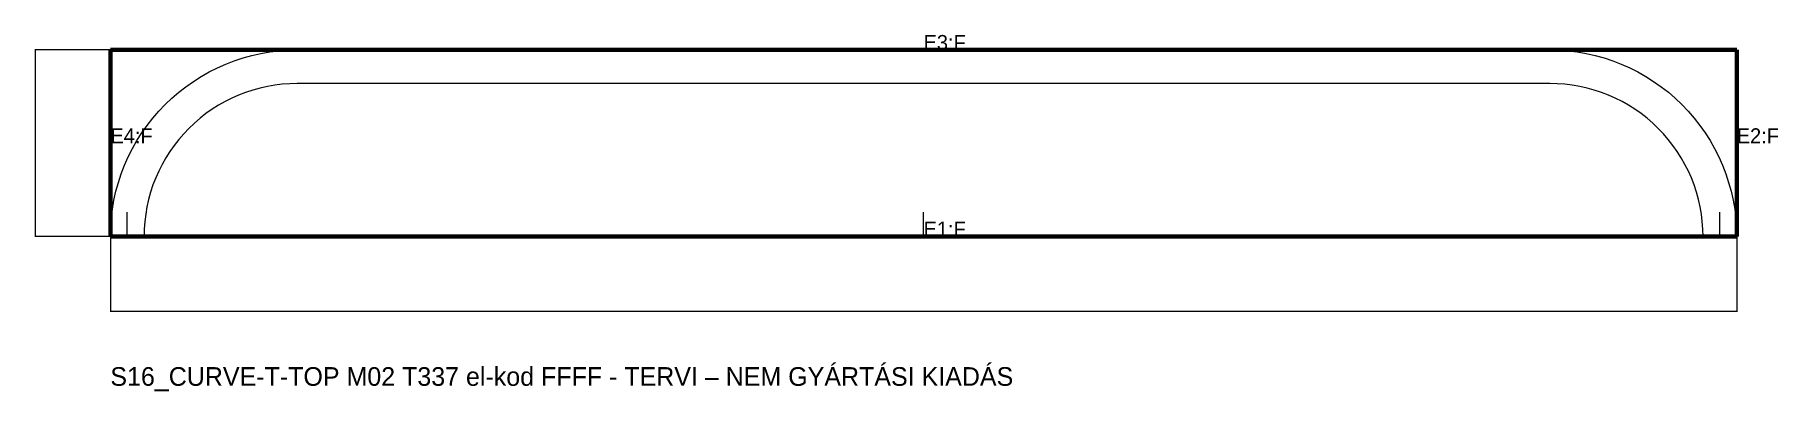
# Model space of a CAD drawing. Header units: millimetres. Extents: x -40 to 892, y -83 to 108.
import ezdxf

# ---------------------------------------------------------------- set-up
doc = ezdxf.new("R2010")
doc.units = ezdxf.units.MM
for name, color, linetype in [('ELZARAS', 1, 'Continuous'), ('FURAT_EL', 3, 'Continuous'), ('KONTUR', 7, 'Continuous'), ('MERET', 8, 'Continuous'), ('SZOVEG', 7, 'Continuous')]:
    doc.layers.add(name, color=color, linetype=linetype)
doc.styles.add('OpenSansCondensed-Light', font='OpenSansCondensed-Light.ttf')
doc.dimstyles.new('EZDXF', dxfattribs={"dimtxt": 0.25, "dimasz": 0.175, "dimexe": 0.375, "dimexo": 0.125, "dimgap": 0.1, "dimtad": 1, "dimlfac": 100, "dimzin": 12, "dimdsep": 46, "dimtxsty": 'OpenSansCondensed-Light', "dimblk": 'ARCHTICK', "dimcen": 2.5, "dimazin": 3, "dimtfac": 0.5, "dimtmove": 2, "dimatfit": 3})

# ---------------------------------------------------------------- blocks, each defined once
blk = doc.blocks.new('_ARCHTICK')
at = {"color": 0, "linetype": 'BYBLOCK', "const_width": 0.15}
blk.add_lwpolyline([(-0.5, -0.5), (0.5, 0.5)], dxfattribs=at)

msp = doc.modelspace()

# ---------------------------------------------------------------- linework, layer by layer
at = {"layer": 'ELZARAS', "lineweight": 70}
for p, q in [((0, 100), (870, 100)), ((0, 0), (0, 100)), ((870, 0), (870, 100)), ((0, 0), (870, 0))]:
    msp.add_line(p, q, dxfattribs=at)
at = {"layer": 'FURAT_EL'}
for p, q in [((9, 0), (9, 13)), ((9, 0), (9, 13)), ((9, 0), (9, 13)), ((9, 0), (9, 11)), ((9, 0), (9, 11)), ((435, 0), (435, 13)), ((435, 0), (435, 13)), ((435, 0), (435, 13)), ((435, 0), (435, 11)), ((435, 0), (435, 11)), ((861, 0), (861, 13)), ((861, 0), (861, 13)), ((861, 0), (861, 13)), ((861, 0), (861, 11)), ((861, 0), (861, 11))]:
    msp.add_line(p, q, dxfattribs=at)
at = {"layer": 'KONTUR'}
msp.add_lwpolyline([(0, 0), (0.12045, 4.90677), (0.48153, 9.80171), (1.08235, 14.67305), (1.92147, 19.50903), (2.99687, 24.29802), (4.30597, 29.02847), (5.84559, 33.68899), (7.61205, 38.26834), (9.60107, 42.75551), (11.80787, 47.13967), (14.22714, 51.41027), (16.85304, 55.55702), (19.67925, 59.56993), (22.69895, 63.43933), (25.90489, 67.1559), (29.28932, 70.71068), (32.8441, 74.09511), (36.56067, 77.30105), (40.43007, 80.32075), (44.44298, 83.14696), (48.58973, 85.77286), (52.86033, 88.19213), (57.24449, 90.39893), (61.73166, 92.38795), (66.31101, 94.15441), (70.97153, 95.69403), (75.70198, 97.00313), (80.49097, 98.07853), (85.32695, 98.91765), (90.19829, 99.51847), (95.09323, 99.87955), (100, 100), (770, 100), (770, 100), (774.90677, 99.87955), (779.80171, 99.51847), (784.67305, 98.91765), (789.50903, 98.07853), (794.29802, 97.00313), (799.02847, 95.69403), (803.68899, 94.15441), (808.26834, 92.38795), (812.75551, 90.39893), (817.13967, 88.19213), (821.41027, 85.77286), (825.55702, 83.14696), (829.56993, 80.32075), (833.43933, 77.30105), (837.1559, 74.09511), (840.71068, 70.71068), (844.09511, 67.1559), (847.30105, 63.43933), (850.32075, 59.56993), (853.14696, 55.55702), (855.77286, 51.41027), (858.19213, 47.13967), (860.39893, 42.75551), (862.38795, 38.26834), (864.15441, 33.68899), (865.69403, 29.02847), (867.00313, 24.29802), (868.07853, 19.50903), (868.91765, 14.67305), (869.51847, 9.80171), (869.87955, 4.90677), (870, 0), (852, 0), (852, 0), (851.90123, 4.02355), (851.60515, 8.03741), (851.11247, 12.0319), (850.42439, 15.99741), (849.54256, 19.92437), (848.46911, 23.80334), (847.20661, 27.62497), (845.75812, 31.38004), (844.12712, 35.05952), (842.31754, 38.65453), (840.33375, 42.15643), (838.18051, 45.55676), (835.86302, 48.84734), (833.38686, 52.02025), (830.75799, 55.06783), (827.98276, 57.98276), (825.06783, 60.75799), (822.02025, 63.38686), (818.84734, 65.86302), (815.55676, 68.18051), (812.15643, 70.33375), (808.65453, 72.31754), (805.05952, 74.12712), (801.38004, 75.75812), (797.62497, 77.20661), (793.80334, 78.46911), (789.92437, 79.54256), (785.99741, 80.42439), (782.0319, 81.11247), (778.03741, 81.60515), (774.02355, 81.90123), (770, 82), (100, 82), (100, 82), (95.97645, 81.90123), (91.96259, 81.60515), (87.9681, 81.11247), (84.00259, 80.42439), (80.07563, 79.54256), (76.19666, 78.46911), (72.37503, 77.20661), (68.61996, 75.75812), (64.94048, 74.12712), (61.34547, 72.31754), (57.84357, 70.33375), (54.44324, 68.18051), (51.15266, 65.86302), (47.97975, 63.38686), (44.93217, 60.75799), (42.01724, 57.98276), (39.24201, 55.06783), (36.61314, 52.02025), (34.13698, 48.84734), (31.81949, 45.55676), (29.66625, 42.15643), (27.68246, 38.65453), (25.87288, 35.05952), (24.24188, 31.38004), (22.79339, 27.62497), (21.53089, 23.80334), (20.45744, 19.92437), (19.57561, 15.99741), (18.88753, 12.0319), (18.39485, 8.03741), (18.09877, 4.02355), (18, 0)], close=True, dxfattribs=at)

# ---------------------------------------------------------------- texts
at = {"layer": 'SZOVEG'}
for s, height, p in [('E3:F', 8, (435, 100)), ('E4:F', 8, (0, 50)), ('E2:F', 8, (870, 50)), ('E1:F', 8, (435, 0)), ('S16_CURVE-T-TOP M02 T337 el-kod FFFF - TERVI – NEM GYÁRTÁSI KIADÁS', 10, (0, -80))]:
    msp.add_text(s, height=height, dxfattribs=at).set_placement(p)

# ---------------------------------------------------------------- dimensions: what is measured, and where the dimension line sits
at = {"layer": 'MERET'}
msp.add_linear_dim(base=(-40, 0), p1=(0, 0), p2=(0, 100), angle=90, dimstyle='EZDXF', dxfattribs=at).render()
msp.add_linear_dim(base=(0, -40), p1=(0, 0), p2=(870, 0), dimstyle='EZDXF', dxfattribs=at).render()

doc.saveas('drawing.dxf')
